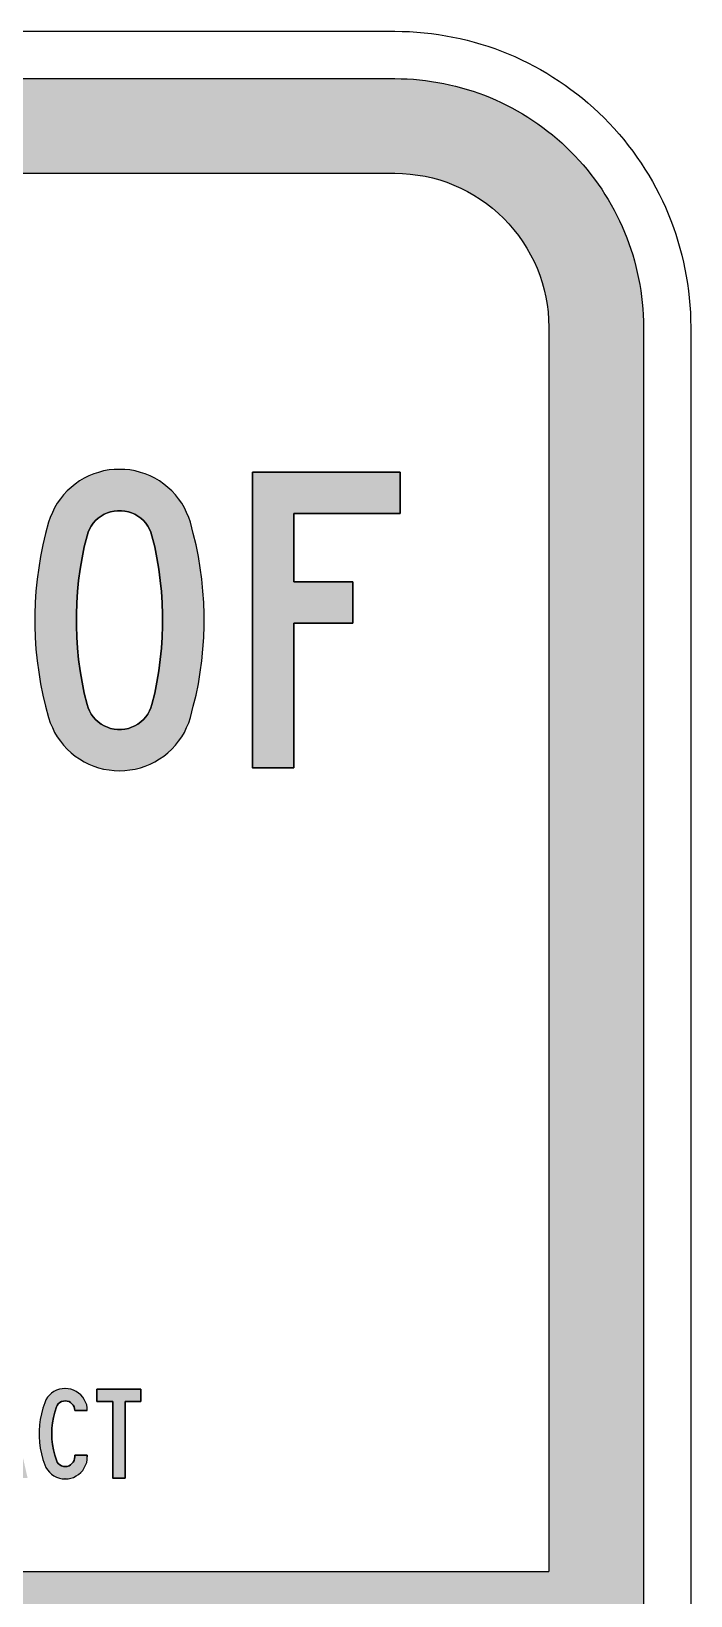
# Model space of a CAD drawing. Extents: x 210.3 to 295.3, y 156.1 to 238.5.
# Drawn here: x 273 to 295.3, y 185.6 to 238.5 of the extents above; entities that cross this region are included whole.
import ezdxf

# ---------------------------------------------------------------- set-up
doc = ezdxf.new("R2010")
doc.units = 0
doc.header["$MEASUREMENT"] = 0
doc.linetypes.add('CENTERX2', pattern=[101.6, 63.5, -12.7, 12.7, -12.7])
doc.layers.get('0').update_dxf_attribs({"linetype": 'CONTINUOUS'})
doc.layers.add('L35', color=3, linetype='CONTINUOUS')
doc.layers.add('TBLK25', color=1, linetype='CONTINUOUS')

msp = doc.modelspace()

# ---------------------------------------------------------------- hatches: boundary and pattern name
at = {"layer": 'TBLK25', "linetype": 'CENTERX2'}
h = msp.add_hatch(color=256, dxfattribs=at)
edge = h.paths.add_edge_path()
edge.add_line((220.316, 236.871), (285.316, 236.871))
edge.add_arc((285.316, 228.471), 8.4, 0, 90, ccw=False)
edge.add_line((293.716, 228.471), (293.716, 173.571))
edge.add_arc((285.316, 173.571), 8.4, -90, 0, ccw=False)
edge.add_line((285.316, 165.171), (220.316, 165.171))
edge.add_arc((220.316, 173.571), 8.4, 180, 270, ccw=False)
edge.add_line((211.916, 173.571), (211.916, 228.471))
edge.add_arc((220.316, 228.471), 8.4, 90, 180, ccw=False)
edge = h.paths.add_edge_path(flags=16)
edge.add_line((290.516, 183.221), (290.516, 173.571))
edge.add_arc((285.316, 173.571), 5.2, -90, 0, ccw=False)
edge.add_line((285.316, 168.371), (220.316, 168.371))
edge.add_arc((220.316, 173.571), 5.2, 180, 270, ccw=False)
edge.add_line((215.116, 173.571), (215.116, 183.221))
edge.add_line((215.116, 183.221), (290.516, 183.221))
edge = h.paths.add_edge_path(flags=16)
edge.add_line((215.116, 186.421), (290.516, 186.421))
edge.add_line((290.516, 186.421), (290.516, 228.471))
edge.add_arc((285.316, 228.471), 5.2, 0, 90)
edge.add_line((285.316, 233.671), (220.316, 233.671))
edge.add_arc((220.316, 228.471), 5.2, 90, 180)
edge.add_line((215.116, 228.471), (215.116, 186.421))
h = msp.add_hatch(color=256, dxfattribs=at)
h.paths.add_polyline_path([(278.853, 219.162), (278.825, 219.552), (278.789, 219.951), (278.734, 220.333), (278.671, 220.723), (278.589, 221.114), (278.498, 221.495), (278.399, 221.876), (278.344, 222.04), (278.271, 222.203), (278.199, 222.367), (278.108, 222.521), (277.999, 222.666), (277.89, 222.802), (277.772, 222.939), (277.636, 223.057), (277.5, 223.166), (277.354, 223.275), (277.2, 223.365), (277.037, 223.447), (276.873, 223.511), (276.71, 223.565), (276.528, 223.611), (276.356, 223.647), (276.183, 223.665), (276.001, 223.665), (275.82, 223.665), (275.647, 223.647), (275.466, 223.611), (275.293, 223.565), (275.13, 223.511), (274.966, 223.447), (274.803, 223.365), (274.649, 223.275), (274.503, 223.166), (274.367, 223.057), (274.231, 222.939), (274.113, 222.802), (274.004, 222.666), (273.895, 222.521), (273.804, 222.367), (273.732, 222.203), (273.659, 222.04), (273.604, 221.876), (273.505, 221.495), (273.414, 221.114), (273.332, 220.723), (273.269, 220.333), (273.214, 219.951), (273.178, 219.552), (273.15, 219.162), (273.141, 218.771), (273.141, 218.381), (273.15, 217.981), (273.178, 217.591), (273.214, 217.2), (273.269, 216.81), (273.332, 216.419), (273.414, 216.038), (273.505, 215.657), (273.604, 215.275), (273.659, 215.103), (273.732, 214.939), (273.804, 214.776), (273.895, 214.631), (274.004, 214.476), (274.113, 214.34), (274.231, 214.213), (274.367, 214.086), (274.503, 213.977), (274.649, 213.877), (274.803, 213.786), (274.966, 213.705), (275.13, 213.632), (275.293, 213.578), (275.466, 213.532), (275.647, 213.505), (275.82, 213.487), (276.001, 213.478), (276.183, 213.487), (276.356, 213.505), (276.528, 213.532), (276.71, 213.578), (276.873, 213.632), (277.037, 213.705), (277.2, 213.786), (277.354, 213.877), (277.5, 213.977), (277.636, 214.086), (277.772, 214.213), (277.89, 214.34), (277.999, 214.476), (278.108, 214.631), (278.199, 214.776), (278.271, 214.939), (278.344, 215.103), (278.399, 215.275), (278.498, 215.657), (278.589, 216.038), (278.671, 216.419), (278.734, 216.81), (278.789, 217.2), (278.825, 217.591), (278.853, 217.981), (278.862, 218.381), (278.862, 218.771)])
h.paths.add_polyline_path([(274.558, 219.152), (274.585, 219.534), (274.621, 219.915), (274.676, 220.296), (274.739, 220.678), (274.812, 221.05), (274.903, 221.422), (274.939, 221.54), (274.985, 221.649), (275.048, 221.749), (275.112, 221.849), (275.193, 221.94), (275.284, 222.013), (275.384, 222.085), (275.484, 222.149), (275.593, 222.194), (275.702, 222.23), (275.82, 222.258), (275.938, 222.267), (276.065, 222.267), (276.183, 222.258), (276.301, 222.23), (276.41, 222.194), (276.519, 222.149), (276.619, 222.085), (276.719, 222.013), (276.81, 221.94), (276.891, 221.849), (276.955, 221.749), (277.018, 221.649), (277.064, 221.54), (277.1, 221.422), (277.191, 221.05), (277.264, 220.678), (277.327, 220.296), (277.382, 219.915), (277.418, 219.534), (277.445, 219.152), (277.454, 218.762), (277.454, 218.381), (277.445, 217.999), (277.418, 217.618), (277.382, 217.237), (277.327, 216.855), (277.264, 216.474), (277.191, 216.102), (277.1, 215.72), (277.064, 215.611), (277.018, 215.502), (276.955, 215.393), (276.891, 215.303), (276.81, 215.212), (276.719, 215.13), (276.619, 215.057), (276.519, 215.003), (276.41, 214.949), (276.301, 214.912), (276.183, 214.885), (276.065, 214.876), (275.938, 214.876), (275.82, 214.885), (275.702, 214.912), (275.593, 214.949), (275.484, 215.003), (275.384, 215.057), (275.284, 215.13), (275.193, 215.212), (275.112, 215.303), (275.048, 215.393), (274.985, 215.502), (274.939, 215.611), (274.903, 215.72), (274.812, 216.102), (274.739, 216.474), (274.676, 216.855), (274.621, 217.237), (274.585, 217.618), (274.558, 217.999), (274.549, 218.381), (274.549, 218.762)], flags=16)
msp.add_hatch(color=256, dxfattribs=at).paths.add_polyline_path([(281.894, 222.176), (285.49, 222.176), (285.49, 223.574), (280.496, 223.574), (280.496, 213.578), (281.894, 213.578), (281.894, 218.471), (283.892, 218.471), (283.892, 219.87), (281.894, 219.87)])
h = msp.add_hatch(color=256, dxfattribs=at)
h.paths.add_polyline_path([(262.618, 189.998), (262.654, 190.088), (262.709, 190.297), (262.745, 190.524), (262.772, 190.742), (262.791, 190.96), (262.791, 191.187), (262.772, 191.405), (262.745, 191.632), (262.709, 191.85), (262.654, 192.068), (262.618, 192.159), (262.573, 192.24), (262.518, 192.322), (262.455, 192.395), (262.382, 192.458), (262.3, 192.504), (262.209, 192.549), (262.119, 192.576), (262.028, 192.594), (261.928, 192.603), (261.837, 192.594), (261.737, 192.576), (261.647, 192.549), (261.565, 192.504), (261.483, 192.458), (261.41, 192.395), (261.347, 192.322), (261.292, 192.24), (261.247, 192.159), (261.211, 192.068), (261.156, 191.85), (261.111, 191.632), (261.084, 191.405), (261.075, 191.187), (261.075, 190.96), (261.084, 190.742), (261.111, 190.524), (261.156, 190.297), (261.211, 190.088), (261.247, 189.998), (261.292, 189.907), (261.347, 189.834), (261.41, 189.762), (261.483, 189.698), (261.565, 189.644), (261.647, 189.598), (261.737, 189.571), (261.837, 189.553), (261.928, 189.544), (262.028, 189.553), (262.119, 189.571), (262.209, 189.598), (262.3, 189.644), (262.382, 189.698), (262.455, 189.762), (262.518, 189.834), (262.573, 189.907)])
h.paths.add_polyline_path([(262.2, 190.097), (262.155, 190.043), (262.091, 190.007), (262.037, 189.979), (261.964, 189.97), (261.901, 189.97), (261.828, 189.979), (261.765, 190.007), (261.71, 190.043), (261.665, 190.097), (261.628, 190.152), (261.601, 190.216), (261.556, 190.433), (261.519, 190.642), (261.501, 190.86), (261.492, 191.078), (261.501, 191.287), (261.519, 191.505), (261.556, 191.723), (261.601, 191.932), (261.628, 191.995), (261.665, 192.05), (261.71, 192.104), (261.765, 192.14), (261.828, 192.168), (261.901, 192.186), (261.964, 192.186), (262.037, 192.168), (262.091, 192.14), (262.155, 192.104), (262.2, 192.05), (262.237, 191.995), (262.264, 191.932), (262.309, 191.723), (262.346, 191.505), (262.364, 191.287), (262.364, 191.078), (262.364, 190.86), (262.346, 190.642), (262.309, 190.433), (262.264, 190.216), (262.237, 190.152)], flags=16)
h.paths.add_polyline_path([(264.307, 192.576), (263.826, 192.576), (263.136, 189.571), (263.553, 189.571), (263.762, 190.415), (264.361, 190.415), (264.57, 189.571), (264.997, 189.571)])
h.paths.add_polyline_path([(263.853, 190.833), (264.062, 191.732), (264.271, 190.833), (264.261, 190.833)], flags=16)
h.paths.add_polyline_path([(267.049, 190.306), (267.094, 190.488), (267.122, 190.688), (267.149, 190.878), (267.149, 191.078), (267.149, 191.269), (267.122, 191.469), (267.094, 191.659), (267.049, 191.85), (266.994, 192.031), (266.958, 192.122), (266.904, 192.213), (266.849, 192.295), (266.786, 192.367), (266.704, 192.422), (266.622, 192.476), (266.531, 192.522), (266.441, 192.549), (266.341, 192.567), (266.241, 192.576), (265.496, 192.576), (265.496, 189.571), (266.241, 189.571), (266.341, 189.58), (266.441, 189.598), (266.531, 189.625), (266.622, 189.671), (266.704, 189.725), (266.786, 189.789), (266.849, 189.861), (266.904, 189.934), (266.958, 190.025), (266.994, 190.116)])
h.paths.add_polyline_path([(265.914, 192.159), (266.241, 192.159), (266.313, 192.149), (266.377, 192.131), (266.441, 192.095), (266.495, 192.059), (266.54, 192.004), (266.577, 191.95), (266.604, 191.886), (266.649, 191.705), (266.686, 191.532), (266.704, 191.35), (266.713, 191.169), (266.713, 190.987), (266.704, 190.806), (266.686, 190.624), (266.649, 190.443), (266.604, 190.261), (266.577, 190.197), (266.54, 190.143), (266.495, 190.088), (266.441, 190.052), (266.377, 190.025), (266.313, 189.998), (266.241, 189.998), (265.914, 189.998)], flags=16)
h.paths.add_polyline_path([(268.874, 189.762), (268.947, 189.834), (269.001, 189.907), (269.056, 189.998), (269.092, 190.088), (269.119, 190.188), (269.137, 190.288), (269.137, 190.388), (269.128, 190.515), (269.101, 190.633), (269.065, 190.76), (269.01, 190.878), (268.947, 190.987), (268.874, 191.087), (268.792, 191.187), (268.701, 191.269), (268.592, 191.341), (268.211, 191.587), (268.157, 191.623), (268.111, 191.668), (268.084, 191.714), (268.057, 191.777), (268.048, 191.832), (268.048, 191.895), (268.057, 191.959), (268.084, 192.013), (268.111, 192.068), (268.157, 192.113), (268.211, 192.14), (268.266, 192.168), (268.329, 192.186), (268.384, 192.186), (268.456, 192.177), (268.529, 192.149), (268.583, 192.104), (268.638, 192.059), (268.674, 191.995), (268.701, 191.922), (268.72, 191.859), (269.137, 191.859), (269.128, 191.95), (269.11, 192.05), (269.083, 192.14), (269.037, 192.231), (268.983, 192.313), (268.919, 192.386), (268.847, 192.449), (268.765, 192.504), (268.674, 192.549), (268.583, 192.576), (268.484, 192.594), (268.384, 192.603), (268.293, 192.594), (268.193, 192.576), (268.102, 192.549), (268.011, 192.504), (267.93, 192.449), (267.857, 192.386), (267.793, 192.313), (267.739, 192.231), (267.694, 192.14), (267.666, 192.05), (267.639, 191.95), (267.639, 191.859), (267.639, 191.759), (267.666, 191.659), (267.694, 191.559), (267.739, 191.469), (267.793, 191.387), (267.866, 191.314), (267.939, 191.251), (268.03, 191.196), (268.22, 191.078), (268.42, 190.951), (268.484, 190.906), (268.547, 190.842), (268.592, 190.778), (268.638, 190.706), (268.674, 190.633), (268.701, 190.551), (268.711, 190.47), (268.72, 190.388), (268.711, 190.315), (268.692, 190.252), (268.665, 190.179), (268.629, 190.125), (268.583, 190.07), (268.52, 190.034), (268.465, 189.998), (268.393, 189.979), (268.329, 189.961), (268.32, 189.961), (268.266, 189.961), (268.202, 189.979), (268.138, 189.998), (268.084, 190.025), (268.03, 190.07), (267.984, 190.116), (267.957, 190.17), (267.93, 190.225), (267.911, 190.288), (267.911, 190.352), (267.911, 190.479), (267.485, 190.479), (267.485, 190.388), (267.494, 190.279), (267.512, 190.179), (267.539, 190.088), (267.585, 189.998), (267.63, 189.907), (267.694, 189.825), (267.766, 189.752), (267.848, 189.689), (267.939, 189.644), (268.03, 189.598), (268.129, 189.571), (268.229, 189.553), (268.329, 189.544), (268.429, 189.553), (268.529, 189.571), (268.62, 189.598), (268.711, 189.644), (268.792, 189.698)])
h.paths.add_polyline_path([(272.206, 192.576), (271.734, 192.576), (271.044, 189.571), (271.462, 189.571), (271.67, 190.415), (272.27, 190.415), (272.479, 189.571), (272.896, 189.571)])
h.paths.add_polyline_path([(271.761, 190.833), (271.97, 191.732), (272.179, 190.833), (272.17, 190.833)], flags=16)
h.paths.add_polyline_path([(273.713, 191.078), (273.713, 191.26), (273.732, 191.441), (273.768, 191.623), (273.813, 191.804), (273.868, 191.977), (273.895, 192.031), (273.931, 192.086), (273.986, 192.131), (274.04, 192.159), (274.104, 192.177), (274.167, 192.186), (274.231, 192.177), (274.295, 192.159), (274.349, 192.131), (274.394, 192.086), (274.44, 192.041), (274.467, 191.977), (274.485, 191.922), (274.494, 191.859), (274.912, 191.859), (274.912, 191.95), (274.894, 192.05), (274.857, 192.14), (274.812, 192.231), (274.758, 192.313), (274.694, 192.386), (274.621, 192.449), (274.54, 192.504), (274.449, 192.549), (274.358, 192.576), (274.267, 192.594), (274.167, 192.603), (274.068, 192.594), (273.968, 192.576), (273.877, 192.549), (273.786, 192.504), (273.704, 192.44), (273.632, 192.376), (273.568, 192.304), (273.514, 192.213), (273.477, 192.122), (273.414, 191.941), (273.359, 191.75), (273.323, 191.559), (273.296, 191.369), (273.287, 191.169), (273.287, 190.978), (273.296, 190.778), (273.323, 190.588), (273.359, 190.397), (273.414, 190.206), (273.477, 190.025), (273.514, 189.934), (273.568, 189.852), (273.632, 189.771), (273.704, 189.707), (273.786, 189.653), (273.877, 189.607), (273.968, 189.571), (274.068, 189.553), (274.167, 189.544), (274.267, 189.553), (274.358, 189.571), (274.449, 189.598), (274.54, 189.644), (274.621, 189.698), (274.694, 189.762), (274.758, 189.834), (274.812, 189.916), (274.857, 190.007), (274.894, 190.097), (274.912, 190.197), (274.912, 190.297), (274.912, 190.352), (274.903, 190.352), (274.494, 190.352), (274.494, 190.297), (274.485, 190.234), (274.467, 190.17), (274.44, 190.116), (274.394, 190.061), (274.349, 190.016), (274.295, 189.989), (274.231, 189.97), (274.167, 189.961), (274.104, 189.97), (274.04, 189.989), (273.986, 190.025), (273.931, 190.061), (273.895, 190.116), (273.868, 190.179), (273.813, 190.352), (273.768, 190.524), (273.732, 190.706), (273.713, 190.887)])
h.paths.add_polyline_path([(276.192, 192.159), (276.728, 192.159), (276.728, 192.576), (275.23, 192.576), (275.23, 192.159), (275.774, 192.159), (275.774, 189.571), (276.192, 189.571)])

# ---------------------------------------------------------------- linework, layer by layer
at = {"color": 3}
for p, q in [((273.786, 192.504), (273.704, 192.44)), ((273.877, 192.549), (273.786, 192.504)), ((273.968, 192.576), (273.877, 192.549)), ((274.068, 192.594), (273.968, 192.576)), ((274.167, 192.603), (274.068, 192.594)), ((274.167, 192.603), (274.158, 192.603)), ((274.267, 192.594), (274.167, 192.603)), ((274.358, 192.576), (274.267, 192.594)), ((274.449, 192.549), (274.358, 192.576)), ((274.54, 192.504), (274.449, 192.549)), ((274.621, 192.449), (274.54, 192.504)), ((275.23, 192.159), (275.23, 192.576)), ((275.23, 192.576), (276.728, 192.576)), ((276.728, 192.576), (276.728, 192.159)), ((273.414, 191.941), (273.359, 191.75)), ((273.477, 192.122), (273.414, 191.941)), ((273.477, 192.122), (273.468, 192.122)), ((273.514, 192.213), (273.477, 192.122)), ((273.568, 192.304), (273.514, 192.213)), ((273.632, 192.376), (273.568, 192.304)), ((273.704, 192.44), (273.632, 192.376)), ((273.868, 191.977), (273.813, 191.804)), ((273.895, 192.031), (273.868, 191.977)), ((273.931, 192.086), (273.895, 192.031)), ((273.986, 192.131), (273.931, 192.086)), ((274.04, 192.159), (273.986, 192.131)), ((274.104, 192.177), (274.04, 192.159)), ((274.167, 192.186), (274.104, 192.177)), ((274.231, 192.177), (274.167, 192.186)), ((274.295, 192.159), (274.231, 192.177)), ((274.349, 192.131), (274.295, 192.159)), ((274.394, 192.086), (274.349, 192.131)), ((274.44, 192.041), (274.394, 192.086)), ((274.467, 191.977), (274.44, 192.041)), ((274.485, 191.922), (274.467, 191.977)), ((274.694, 192.386), (274.621, 192.449)), ((274.758, 192.313), (274.694, 192.386)), ((274.812, 192.231), (274.758, 192.313)), ((274.857, 192.14), (274.812, 192.231)), ((274.894, 192.05), (274.857, 192.14)), ((274.912, 191.95), (274.894, 192.05)), ((274.912, 191.859), (274.912, 191.95)), ((275.774, 192.159), (275.23, 192.159)), ((275.774, 189.571), (275.774, 192.159)), ((276.728, 192.159), (276.192, 192.159)), ((276.192, 192.159), (276.192, 189.571)), ((273.323, 191.559), (273.296, 191.369)), ((273.359, 191.75), (273.323, 191.559)), ((273.732, 191.441), (273.713, 191.26)), ((273.768, 191.623), (273.732, 191.441)), ((273.813, 191.804), (273.768, 191.623)), ((274.494, 191.859), (274.485, 191.922)), ((274.912, 191.859), (274.494, 191.859)), ((273.296, 191.369), (273.287, 191.169)), ((273.287, 191.169), (273.287, 190.978)), ((273.287, 190.978), (273.296, 190.778)), ((273.713, 191.26), (273.713, 191.078)), ((273.713, 191.078), (273.713, 190.887)), ((273.713, 190.887), (273.732, 190.706)), ((273.296, 190.778), (273.323, 190.588)), ((273.323, 190.588), (273.359, 190.397)), ((273.359, 190.397), (273.414, 190.206)), ((273.732, 190.706), (273.768, 190.524)), ((273.768, 190.524), (273.813, 190.352)), ((273.813, 190.352), (273.868, 190.179)), ((274.494, 190.297), (274.494, 190.352)), ((274.494, 190.352), (274.912, 190.352)), ((274.912, 190.352), (274.903, 190.352)), ((274.912, 190.352), (274.912, 190.297)), ((273.414, 190.206), (273.477, 190.025)), ((273.477, 190.025), (273.468, 190.025)), ((273.477, 190.025), (273.514, 189.934)), ((273.514, 189.934), (273.568, 189.852)), ((273.568, 189.852), (273.632, 189.771)), ((273.868, 190.179), (273.895, 190.116)), ((273.895, 190.116), (273.931, 190.061)), ((273.931, 190.061), (273.986, 190.025)), ((273.986, 190.025), (274.04, 189.989)), ((274.04, 189.989), (274.104, 189.97)), ((274.104, 189.97), (274.167, 189.961)), ((274.167, 189.961), (274.231, 189.97)), ((274.231, 189.97), (274.295, 189.989)), ((274.295, 189.989), (274.349, 190.016)), ((274.349, 190.016), (274.394, 190.061)), ((274.394, 190.061), (274.44, 190.116)), ((274.44, 190.116), (274.467, 190.17)), ((274.467, 190.17), (274.485, 190.234)), ((274.485, 190.234), (274.494, 190.297)), ((274.694, 189.762), (274.758, 189.834)), ((274.758, 189.834), (274.812, 189.916)), ((274.812, 189.916), (274.857, 190.007)), ((274.857, 190.007), (274.894, 190.097)), ((274.894, 190.097), (274.912, 190.197)), ((274.912, 190.297), (274.903, 190.297)), ((274.912, 190.297), (274.903, 190.297)), ((274.912, 190.197), (274.912, 190.297)), ((273.632, 189.771), (273.704, 189.707)), ((273.704, 189.707), (273.786, 189.653)), ((273.786, 189.653), (273.877, 189.607)), ((273.877, 189.607), (273.968, 189.571)), ((273.968, 189.571), (274.068, 189.553)), ((274.068, 189.553), (274.167, 189.544)), ((274.167, 189.544), (274.158, 189.544)), ((274.167, 189.544), (274.267, 189.553)), ((274.267, 189.553), (274.358, 189.571)), ((274.358, 189.571), (274.449, 189.598)), ((274.449, 189.598), (274.54, 189.644)), ((274.54, 189.644), (274.621, 189.698)), ((274.621, 189.698), (274.694, 189.762)), ((275.774, 189.571), (275.765, 189.571)), ((276.192, 189.571), (275.774, 189.571))]:
    msp.add_line(p, q, dxfattribs=at)
for points in [[(278.389, 215.275), (278.399, 215.275), (278.498, 215.657), (278.589, 216.038), (278.671, 216.419), (278.734, 216.81), (278.789, 217.2), (278.825, 217.591), (278.853, 217.981), (278.862, 218.381), (278.862, 218.771), (278.853, 219.162), (278.825, 219.552), (278.789, 219.951), (278.734, 220.333), (278.671, 220.723), (278.589, 221.114), (278.498, 221.495), (278.399, 221.876), (278.344, 222.04), (278.271, 222.203), (278.199, 222.367), (278.108, 222.521), (277.999, 222.666), (277.89, 222.802), (277.772, 222.939), (277.636, 223.057), (277.5, 223.166), (277.354, 223.275), (277.2, 223.365), (277.037, 223.447), (276.873, 223.511), (276.71, 223.565), (276.528, 223.611), (276.356, 223.647), (276.183, 223.665), (276.001, 223.665), (275.82, 223.665), (275.647, 223.647), (275.466, 223.611), (275.293, 223.565), (275.13, 223.511), (274.966, 223.447), (274.803, 223.365), (274.649, 223.275), (274.503, 223.166), (274.367, 223.057), (274.231, 222.939), (274.113, 222.802), (274.004, 222.666), (273.895, 222.521), (273.804, 222.367), (273.732, 222.203), (273.659, 222.04), (273.604, 221.876), (273.505, 221.495), (273.414, 221.114), (273.332, 220.723), (273.269, 220.333), (273.214, 219.951), (273.178, 219.552), (273.15, 219.162), (273.141, 218.771), (273.141, 218.381), (273.15, 217.981), (273.178, 217.591), (273.214, 217.2), (273.269, 216.81), (273.332, 216.419), (273.414, 216.038), (273.505, 215.657), (273.604, 215.275), (273.659, 215.103), (273.732, 214.939), (273.804, 214.776), (273.895, 214.631), (274.004, 214.476), (274.113, 214.34), (274.231, 214.213), (274.367, 214.086), (274.503, 213.977), (274.649, 213.877), (274.803, 213.786), (274.966, 213.705), (275.13, 213.632), (275.293, 213.578), (275.466, 213.532), (275.647, 213.505), (275.82, 213.487), (276.001, 213.478), (276.183, 213.487), (276.356, 213.505), (276.528, 213.532), (276.71, 213.578), (276.873, 213.632), (277.037, 213.705), (277.2, 213.786), (277.354, 213.877), (277.5, 213.977), (277.636, 214.086), (277.772, 214.213), (277.89, 214.34), (277.999, 214.476), (278.108, 214.631), (278.199, 214.776), (278.271, 214.939), (278.344, 215.103), (278.399, 215.275)], [(280.496, 213.578), (280.496, 223.574), (285.49, 223.574), (285.49, 222.176), (281.894, 222.176), (281.894, 219.87), (283.892, 219.87), (283.892, 218.471), (281.894, 218.471), (281.894, 213.578), (280.496, 213.578), (280.487, 213.578)], [(277.091, 215.72), (277.1, 215.72), (277.191, 216.102), (277.264, 216.474), (277.327, 216.855), (277.382, 217.237), (277.418, 217.618), (277.445, 217.999), (277.454, 218.381), (277.454, 218.762), (277.445, 219.152), (277.418, 219.534), (277.382, 219.915), (277.327, 220.296), (277.264, 220.678), (277.191, 221.05), (277.1, 221.422), (277.064, 221.54), (277.018, 221.649), (276.955, 221.749), (276.891, 221.849), (276.81, 221.94), (276.719, 222.013), (276.619, 222.085), (276.519, 222.149), (276.41, 222.194), (276.301, 222.23), (276.183, 222.258), (276.065, 222.267), (275.938, 222.267), (275.82, 222.258), (275.702, 222.23), (275.593, 222.194), (275.484, 222.149), (275.384, 222.085), (275.284, 222.013), (275.193, 221.94), (275.112, 221.849), (275.048, 221.749), (274.985, 221.649), (274.939, 221.54), (274.903, 221.422), (274.812, 221.05), (274.739, 220.678), (274.676, 220.296), (274.621, 219.915), (274.585, 219.534), (274.558, 219.152), (274.549, 218.762), (274.549, 218.381), (274.558, 217.999), (274.585, 217.618), (274.621, 217.237), (274.676, 216.855), (274.739, 216.474), (274.812, 216.102), (274.903, 215.72), (274.939, 215.611), (274.985, 215.502), (275.048, 215.393), (275.112, 215.303), (275.193, 215.212), (275.284, 215.13), (275.384, 215.057), (275.484, 215.003), (275.593, 214.949), (275.702, 214.912), (275.82, 214.885), (275.938, 214.876), (276.065, 214.876), (276.183, 214.885), (276.301, 214.912), (276.41, 214.949), (276.519, 215.003), (276.619, 215.057), (276.719, 215.13), (276.81, 215.212), (276.891, 215.303), (276.955, 215.393), (277.018, 215.502), (277.064, 215.611), (277.1, 215.72)]]:
    msp.add_lwpolyline(points, dxfattribs=at)
at = {"layer": 'L35'}
msp.add_line((215.116, 186.421), (290.516, 186.421), dxfattribs=at)
for points in [[(220.316, 238.471), (285.316, 238.471, -0.414214), (295.316, 228.471), (295.316, 180.071), (295.316, 173.571, -0.414214), (285.316, 163.571), (220.316, 163.571, -0.414214), (210.316, 173.571), (210.316, 180.071), (210.316, 228.471, -0.414214)], [(220.316, 236.871), (285.316, 236.871, -0.414214), (293.716, 228.471), (293.716, 173.571, -0.414214), (285.316, 165.171), (220.316, 165.171, -0.414214), (211.916, 173.571), (211.916, 228.471, -0.414214)]]:
    msp.add_lwpolyline(points, format="xyb", close=True, dxfattribs=at)
msp.add_lwpolyline([(215.116, 186.421), (215.116, 228.471, -0.414214), (220.316, 233.671), (285.316, 233.671, -0.414214), (290.516, 228.471), (290.516, 186.421)], format="xyb", dxfattribs=at)
at = {"layer": 'TBLK25', "linetype": 'CENTERX2'}
for points in [[(278.853, 219.162), (278.825, 219.552), (278.789, 219.951), (278.734, 220.333), (278.671, 220.723), (278.589, 221.114), (278.498, 221.495), (278.399, 221.876), (278.344, 222.04), (278.271, 222.203), (278.199, 222.367), (278.108, 222.521), (277.999, 222.666), (277.89, 222.802), (277.772, 222.939), (277.636, 223.057), (277.5, 223.166), (277.354, 223.275), (277.2, 223.365), (277.037, 223.447), (276.873, 223.511), (276.71, 223.565), (276.528, 223.611), (276.356, 223.647), (276.183, 223.665), (276.001, 223.665), (275.82, 223.665), (275.647, 223.647), (275.466, 223.611), (275.293, 223.565), (275.13, 223.511), (274.966, 223.447), (274.803, 223.365), (274.649, 223.275), (274.503, 223.166), (274.367, 223.057), (274.231, 222.939), (274.113, 222.802), (274.004, 222.666), (273.895, 222.521), (273.804, 222.367), (273.732, 222.203), (273.659, 222.04), (273.604, 221.876), (273.505, 221.495), (273.414, 221.114), (273.332, 220.723), (273.269, 220.333), (273.214, 219.951), (273.178, 219.552), (273.15, 219.162), (273.141, 218.771), (273.141, 218.381), (273.15, 217.981), (273.178, 217.591), (273.214, 217.2), (273.269, 216.81), (273.332, 216.419), (273.414, 216.038), (273.505, 215.657), (273.604, 215.275), (273.659, 215.103), (273.732, 214.939), (273.804, 214.776), (273.895, 214.631), (274.004, 214.476), (274.113, 214.34), (274.231, 214.213), (274.367, 214.086), (274.503, 213.977), (274.649, 213.877), (274.803, 213.786), (274.966, 213.705), (275.13, 213.632), (275.293, 213.578), (275.466, 213.532), (275.647, 213.505), (275.82, 213.487), (276.001, 213.478), (276.183, 213.487), (276.356, 213.505), (276.528, 213.532), (276.71, 213.578), (276.873, 213.632), (277.037, 213.705), (277.2, 213.786), (277.354, 213.877), (277.5, 213.977), (277.636, 214.086), (277.772, 214.213), (277.89, 214.34), (277.999, 214.476), (278.108, 214.631), (278.199, 214.776), (278.271, 214.939), (278.344, 215.103), (278.399, 215.275), (278.498, 215.657), (278.589, 216.038), (278.671, 216.419), (278.734, 216.81), (278.789, 217.2), (278.825, 217.591), (278.853, 217.981), (278.862, 218.381), (278.862, 218.771)], [(281.894, 222.176), (285.49, 222.176), (285.49, 223.574), (280.496, 223.574), (280.496, 213.578), (281.894, 213.578), (281.894, 218.471), (283.892, 218.471), (283.892, 219.87), (281.894, 219.87)], [(274.558, 219.152), (274.585, 219.534), (274.621, 219.915), (274.676, 220.296), (274.739, 220.678), (274.812, 221.05), (274.903, 221.422), (274.939, 221.54), (274.985, 221.649), (275.048, 221.749), (275.112, 221.849), (275.193, 221.94), (275.284, 222.013), (275.384, 222.085), (275.484, 222.149), (275.593, 222.194), (275.702, 222.23), (275.82, 222.258), (275.938, 222.267), (276.065, 222.267), (276.183, 222.258), (276.301, 222.23), (276.41, 222.194), (276.519, 222.149), (276.619, 222.085), (276.719, 222.013), (276.81, 221.94), (276.891, 221.849), (276.955, 221.749), (277.018, 221.649), (277.064, 221.54), (277.1, 221.422), (277.191, 221.05), (277.264, 220.678), (277.327, 220.296), (277.382, 219.915), (277.418, 219.534), (277.445, 219.152), (277.454, 218.762), (277.454, 218.381), (277.445, 217.999), (277.418, 217.618), (277.382, 217.237), (277.327, 216.855), (277.264, 216.474), (277.191, 216.102), (277.1, 215.72), (277.064, 215.611), (277.018, 215.502), (276.955, 215.393), (276.891, 215.303), (276.81, 215.212), (276.719, 215.13), (276.619, 215.057), (276.519, 215.003), (276.41, 214.949), (276.301, 214.912), (276.183, 214.885), (276.065, 214.876), (275.938, 214.876), (275.82, 214.885), (275.702, 214.912), (275.593, 214.949), (275.484, 215.003), (275.384, 215.057), (275.284, 215.13), (275.193, 215.212), (275.112, 215.303), (275.048, 215.393), (274.985, 215.502), (274.939, 215.611), (274.903, 215.72), (274.812, 216.102), (274.739, 216.474), (274.676, 216.855), (274.621, 217.237), (274.585, 217.618), (274.558, 217.999), (274.549, 218.381), (274.549, 218.762)], [(273.713, 191.078), (273.713, 191.26), (273.732, 191.441), (273.768, 191.623), (273.813, 191.804), (273.868, 191.977), (273.895, 192.031), (273.931, 192.086), (273.986, 192.131), (274.04, 192.159), (274.104, 192.177), (274.167, 192.186), (274.231, 192.177), (274.295, 192.159), (274.349, 192.131), (274.394, 192.086), (274.44, 192.041), (274.467, 191.977), (274.485, 191.922), (274.494, 191.859), (274.912, 191.859), (274.912, 191.95), (274.894, 192.05), (274.857, 192.14), (274.812, 192.231), (274.758, 192.313), (274.694, 192.386), (274.621, 192.449), (274.54, 192.504), (274.449, 192.549), (274.358, 192.576), (274.267, 192.594), (274.167, 192.603), (274.068, 192.594), (273.968, 192.576), (273.877, 192.549), (273.786, 192.504), (273.704, 192.44), (273.632, 192.376), (273.568, 192.304), (273.514, 192.213), (273.477, 192.122), (273.414, 191.941), (273.359, 191.75), (273.323, 191.559), (273.296, 191.369), (273.287, 191.169), (273.287, 190.978), (273.296, 190.778), (273.323, 190.588), (273.359, 190.397), (273.414, 190.206), (273.477, 190.025), (273.514, 189.934), (273.568, 189.852), (273.632, 189.771), (273.704, 189.707), (273.786, 189.653), (273.877, 189.607), (273.968, 189.571), (274.068, 189.553), (274.167, 189.544), (274.267, 189.553), (274.358, 189.571), (274.449, 189.598), (274.54, 189.644), (274.621, 189.698), (274.694, 189.762), (274.758, 189.834), (274.812, 189.916), (274.857, 190.007), (274.894, 190.097), (274.912, 190.197), (274.912, 190.297), (274.912, 190.352), (274.903, 190.352), (274.494, 190.352), (274.494, 190.297), (274.485, 190.234), (274.467, 190.17), (274.44, 190.116), (274.394, 190.061), (274.349, 190.016), (274.295, 189.989), (274.231, 189.97), (274.167, 189.961), (274.104, 189.97), (274.04, 189.989), (273.986, 190.025), (273.931, 190.061), (273.895, 190.116), (273.868, 190.179), (273.813, 190.352), (273.768, 190.524), (273.732, 190.706), (273.713, 190.887)], [(276.192, 192.159), (276.728, 192.159), (276.728, 192.576), (275.23, 192.576), (275.23, 192.159), (275.774, 192.159), (275.774, 189.571), (276.192, 189.571)]]:
    msp.add_lwpolyline(points, close=True, dxfattribs=at)

doc.saveas('drawing.dxf')
